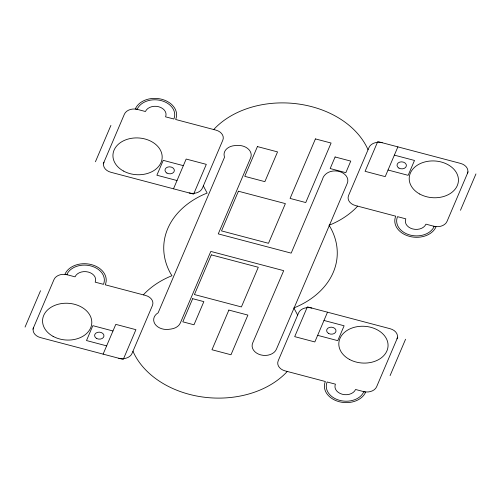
<?xml version="1.0" encoding="UTF-8"?>
<svg xmlns="http://www.w3.org/2000/svg" width="501" height="501" viewBox="0 0 501 501"><rect width="100%" height="100%" fill="white"/><g stroke="black" fill="none" stroke-linecap="round" stroke-linejoin="round"><path stroke-width="0.75" d="M25.05 327.09L40.531 290.718M95.428 161.767L110.915 125.394M32.878 329.157L53.995 279.558A10.565 7.884 3.7 0 1 67.228 274.773M103.256 163.833L124.373 114.234A10.565 7.884 3.7 0 1 137.606 109.45M103.118 354.126L115.787 324.366L135.921 329.683L123.252 359.442L40.481 337.599A10.565 7.884 3.7 0 1 33.586 327.504M173.496 188.802L186.165 159.049L206.299 164.359L193.63 194.119L110.865 172.275A10.565 7.884 3.7 0 1 103.964 162.18M329.27 225.644L294.181 307.771M329.526 225.049L347.274 183.347A12.444 9.287 3.7 0 0 340.611 171.918A12.444 9.287 3.7 0 0 324.867 175.006A22.338 16.677 3.7 0 0 323.759 176.39A12.444 9.287 3.7 0 0 322.644 178.957L291.187 253.137L218.261 233.892L250.638 157.846A12.444 9.287 3.7 0 0 237.349 145.44L235.044 145.578A12.444 9.287 3.7 0 0 224.329 156.475L224.561 157.139L158.141 312.806A12.444 9.287 3.7 0 0 154.897 323.89A12.444 9.287 3.7 0 0 168.612 329.351L170.985 329.051A12.444 9.287 3.7 0 0 180.329 323.001L210.802 251.421L283.704 270.659L252.679 343.003A12.444 9.287 3.7 0 0 260.77 354.902A12.444 9.287 3.7 0 0 276.37 349.297L294.006 308.184M327.504 312.198L314.835 341.951L294.701 336.641L307.37 306.881L390.135 328.725A10.565 7.884 3.7 0 1 397.036 338.82M397.882 146.874L385.213 176.634L365.079 171.317L377.748 141.558L460.519 163.401A10.565 7.884 3.7 0 1 467.414 173.496M397.744 337.167L376.627 386.766A10.565 7.884 3.7 0 1 363.394 391.55M468.122 171.843L447.005 221.442A10.565 7.884 3.7 0 1 433.772 226.227M390.085 375.606L405.572 339.233M460.469 210.282L475.95 173.91M213.77 129.552L215.017 128.162A86.848 64.848 3.7 0 1 298.464 104.008A86.848 64.848 3.7 0 1 367.959 149.555L368.035 149.755M143.392 294.876L144.639 293.486A86.848 64.848 3.7 0 1 169.282 276.828L171.975 275.75L170.647 273.615A86.848 64.848 3.7 0 1 204.471 194.163L207.163 193.092L203.343 185.921M357.608 206.124L356.361 207.514A86.848 64.848 3.7 0 1 331.718 224.172L329.025 225.25L330.353 227.385A86.848 64.848 3.7 0 1 296.529 306.837L293.837 307.908L297.657 315.079M287.23 371.448L285.983 372.838A86.848 64.848 3.7 0 1 202.536 396.992A86.848 64.848 3.7 0 1 133.041 351.445L132.965 351.245M394.362 155.141L414.496 160.452L408.158 175.331L388.024 170.021M183.353 165.656L163.22 160.345L156.882 175.225L177.016 180.535M323.984 320.465L344.118 325.775L337.78 340.655L317.647 335.344M112.975 330.979L92.842 325.669L86.504 340.548L106.638 345.859M137.161 109.337A19.245 14.372 3.7 0 1 161.272 100.62A19.245 14.372 3.7 0 1 173.847 119.013L165.568 116.833A10.565 7.884 3.7 0 0 158.673 106.738A10.565 7.884 3.7 0 0 145.434 111.516L135.37 108.861A21.123 15.775 3.7 0 1 161.836 99.298A21.123 15.775 3.7 0 1 175.638 119.489L215.9 130.116A10.565 7.884 3.7 0 1 222.801 140.211L202.391 188.151A10.565 7.884 3.7 0 1 189.159 192.935M434.223 226.346A19.245 14.372 3.7 0 1 410.106 235.057A19.245 14.372 3.7 0 1 397.531 216.664L405.81 218.843A10.565 7.884 3.7 0 0 412.711 228.944A10.565 7.884 3.7 0 0 425.944 224.16L436.008 226.815A21.123 15.775 3.7 0 1 409.542 236.378A21.123 15.775 3.7 0 1 395.746 216.188L355.478 205.56A10.565 7.884 3.7 0 1 348.577 195.465L368.987 147.526A10.565 7.884 3.7 0 1 382.219 142.741M66.777 274.654A19.245 14.372 3.7 0 1 90.894 265.943A19.245 14.372 3.7 0 1 103.469 284.336L95.19 282.157A10.565 7.884 3.7 0 0 88.289 272.056A10.565 7.884 3.7 0 0 75.056 276.84L64.992 274.185A21.123 15.775 3.7 0 1 91.458 264.622A21.123 15.775 3.7 0 1 105.254 284.812L145.522 295.44A10.565 7.884 3.7 0 1 152.423 305.535L132.013 353.474A10.565 7.884 3.7 0 1 118.781 358.259M363.839 391.663A19.245 14.372 3.7 0 1 339.728 400.38A19.245 14.372 3.7 0 1 327.153 381.987L335.432 384.167A10.565 7.884 3.7 0 0 342.327 394.262A10.565 7.884 3.7 0 0 355.566 389.484L365.63 392.139A21.123 15.775 3.7 0 1 339.164 401.702A21.123 15.775 3.7 0 1 325.362 381.512L285.1 370.884A10.565 7.884 3.7 0 1 278.199 360.789L298.609 312.849A10.565 7.884 3.7 0 1 311.841 308.065M192.666 298.684L182.809 321.83L193.993 324.78L203.851 301.633L192.666 298.684M211.316 254.871L194.426 294.55L241.401 306.944L258.291 267.265L211.316 254.871M238.413 191.219L221.517 230.898L268.498 243.298L285.388 203.619L238.413 191.219M257.414 146.586L244.745 176.339L264.879 181.656L277.548 151.897L257.414 146.586M228.869 310.075L211.979 349.754L230.992 354.771L247.889 315.091L228.869 310.075M315.423 138.909L290.085 198.421L305.748 202.554L331.086 143.035L315.423 138.909M335.106 156.97L330.178 168.543L345.84 172.676L350.763 161.103L335.106 156.97M166.902 173.077A4.697 3.507 3.7 0 0 174.335 170.835A4.697 3.507 3.7 0 0 167.779 167.058A4.697 3.507 3.7 0 0 166.902 173.077M123.446 171.023A24.649 18.399 3.7 0 0 162.086 158.629A24.649 18.399 3.7 0 0 127.135 139.347A24.649 18.399 3.7 0 0 123.446 171.023M398.94 168.104A4.697 3.507 3.7 0 0 406.374 165.869A4.697 3.507 3.7 0 0 399.817 162.086A4.697 3.507 3.7 0 0 398.94 168.104M419.713 194.037A24.649 18.399 3.7 0 0 458.352 181.638A24.649 18.399 3.7 0 0 423.401 162.362A24.649 18.399 3.7 0 0 419.713 194.037M96.518 338.4A4.697 3.507 3.7 0 0 103.951 336.158A4.697 3.507 3.7 0 0 97.401 332.382A4.697 3.507 3.7 0 0 96.518 338.4M53.068 336.346A24.649 18.399 3.7 0 0 91.708 323.953A24.649 18.399 3.7 0 0 56.757 304.671A24.649 18.399 3.7 0 0 53.068 336.346M328.556 333.428A4.697 3.507 3.7 0 0 335.989 331.186A4.697 3.507 3.7 0 0 329.439 327.41A4.697 3.507 3.7 0 0 328.556 333.428M349.335 359.361A24.649 18.399 3.7 0 0 387.974 346.961A24.649 18.399 3.7 0 0 353.023 327.679A24.649 18.399 3.7 0 0 349.335 359.361"/></g></svg>
